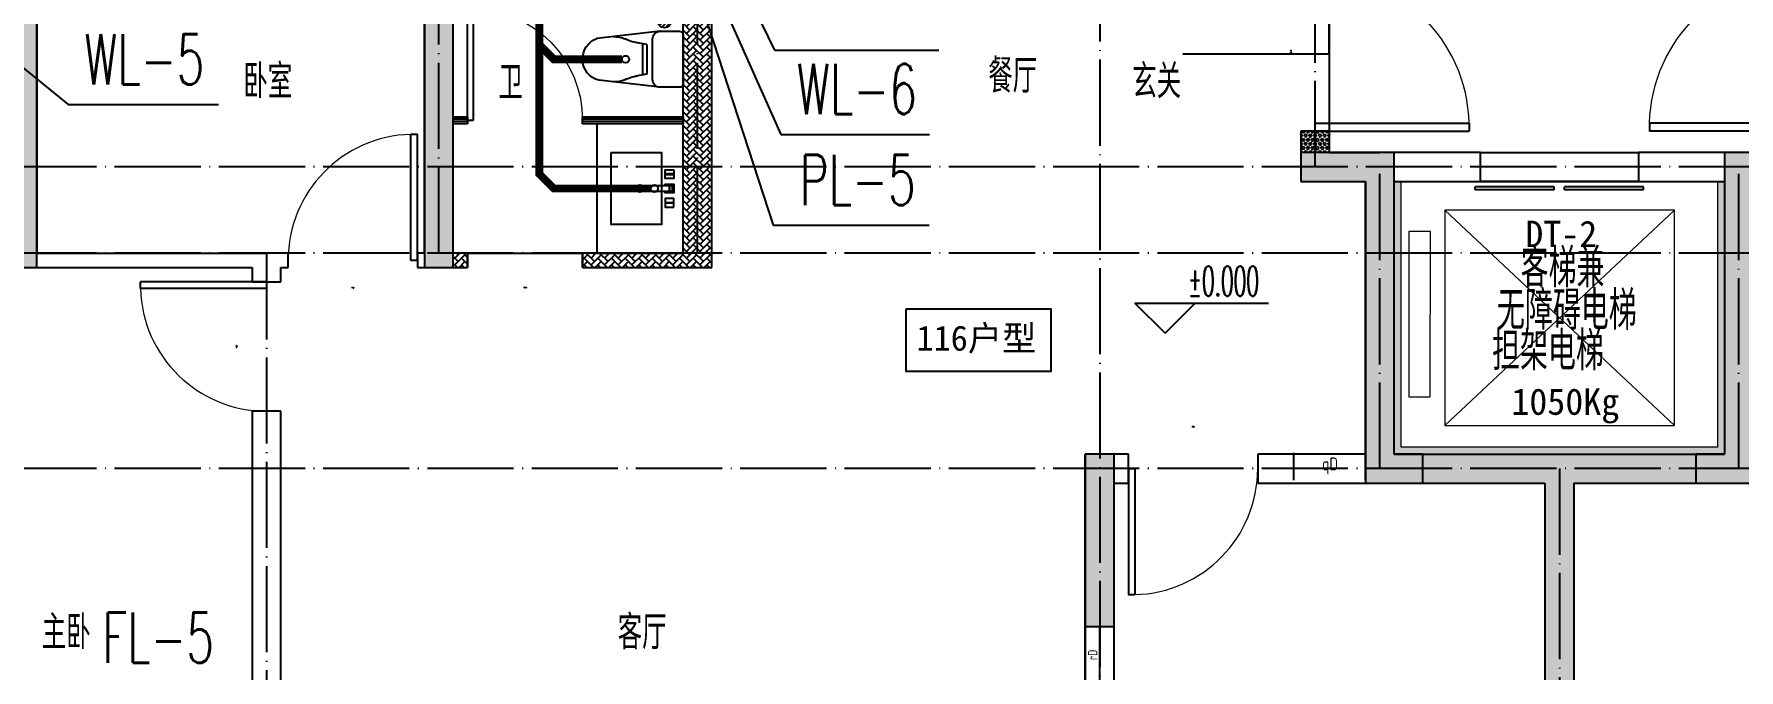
# Model space of a CAD drawing. Extents: x 27938 to 1507990, y 110129 to 923079.
# Drawn here: x 854799 to 866667, y 676056 to 680482 of the extents above; entities that cross this region are included whole.
import ezdxf

# ---------------------------------------------------------------- set-up
doc = ezdxf.new("R2010")
doc.units = 0
doc.header["$LTSCALE"] = 1000
doc.header["$MEASUREMENT"] = 0
doc.linetypes.add('DASH', pattern=[0.35, 0.25, -0.1])
doc.linetypes.add('DOTE', pattern=[2.4200000000000004, 2, -0.2, 0.02, -0.2])
for name, color, linetype, lineweight in [('3.5方案汇报，与郭总、侯月琴确定户型_t8$0$STAIR', 2, 'Continuous', 18), ('EQUIP-消防', 3, 'Continuous', 20), ('填充', 251, 'Continuous', 5)]:
    doc.layers.add(name, color=color, linetype=linetype, lineweight=lineweight)
for name, color, linetype in [('COLUMN', 9, 'Continuous'), ('CURTWALL', 4, 'Continuous'), ('DIM_ELEV', 3, 'Continuous'), ('DIM_废水', 31, 'Continuous'), ('DIM_污水', 2, 'Continuous'), ('DIM_餐饮排水', 31, 'Continuous'), ('DOTE', 1, 'Continuous'), ('EQUIP_污水', 7, 'Continuous'), ('IP-bath&kitchen-JOHNSON', 4, 'Continuous'), ('LVTRY', 6, 'Continuous'), ('P-bath&kitchen-JOHNSON', 4, 'Continuous'), ('PIPE-污水', 2, 'W'), ('PUB_HATCH', 8, 'Continuous'), ('PUB_TEXT', 4, 'Continuous'), ('WALL', 9, 'Continuous'), ('WINDOW', 4, 'Continuous'), ('WINDOW_TEXT', 7, 'Continuous'), ('保温', 6, 'Continuous')]:
    doc.layers.add(name, color=color, linetype=linetype)
doc.styles.add('_TCH_DIM', font='SIMPLEX.shx', dxfattribs={"width": 0.7, "bigfont": 'GBCBIG.shx'})
doc.styles.add('_TCH_WINDOW', font='SIMPLEX.shx', dxfattribs={"width": 0.7, "height": 3.5, "bigfont": 'GBCBIG.shx'})
doc.styles.add('_TWT_SERIAL', font='SIMPLEX', dxfattribs={"width": 0.8, "height": 3.5, "bigfont": 'HZTXT'})
doc.styles.get("Standard").update_dxf_attribs({"font": 'gbenor.shx', "bigfont": 'gbcbig.shx'})
doc.styles.add('房间名称', font='TSSDENG', dxfattribs={"width": 0.8, "bigfont": 'HZTXT'})
doc.styles.add('黑体', font='simhei.ttf')
doc.linetypes.add('W', pattern='A,3,-0.2,["W",Standard,S=0.25,R=0,X=-0.1,Y=-0.115],-0.2', length=3.4)
pattern_1 = [(45, (0, 0), (0, 47.41575231924514), [100.584, -33.528]), (135, (23.70786, 23.70786), (3.05311331771918e-15, 47.41575231924513), [100.584, -33.528])]

# ---------------------------------------------------------------- blocks, each defined once
blk = doc.blocks.new('GFDGFSDFGD')
at = {"layer": 'PUB_HATCH'}
for points in [[(447016.7212195953, 373023.7489890837), (447016.7212195953, 372823.7489891108), (447316.6349045481, 372823.7489891474), (447316.6348994372, 370023.7265896607), (447516.6349003609, 370023.7265896607), (447516.6349045481, 373023.7489891474)], [(450766.6347917099, 373023.7242148577), (450216.6347917099, 373023.7242148577), (450216.634792909, 370023.7242154307), (450416.634792909, 370023.7242154307), (450416.6347917099, 372823.7242148577), (450766.6347917099, 372823.7242148577)], [(456966.6242620276, 370823.7242364994), (456316.6235069988, 370823.7237810019), (456316.6235069988, 370623.723500697), (456766.6242620276, 370623.7242364994), (456766.6242608383, 368523.7281418327), (457166.6242608383, 368523.7281418327), (457166.6242608383, 368723.7281418327), (456966.6242609706, 368723.7281418327)], [(459266.6248586276, 370823.7242366532), (459266.6248596846, 368723.7281419866), (459066.6248598169, 368723.7281419866), (459066.6248598169, 368523.7281419866), (459466.6248598169, 368523.7281419866), (459466.6248586276, 370623.7242366532), (459916.6256136564, 370623.7235008508), (459916.6256136564, 370823.7237811558)], [(454816.6362339624, 368723.7167763724), (454816.6362308792, 367523.7257141294), (455016.6362343028, 367523.7239626549), (455016.6362342408, 368723.7167764931)]]:
    blk.add_hatch(color=256, dxfattribs=at).paths.add_polyline_path(points)
at = {"layer": 'COLUMN', "color": 6}
for p, q in [((447516.6349003609, 370023.7265896607), (447516.6349045481, 373023.7489891474)), ((450216.6347917099, 373023.7242148577), (450216.634792909, 370023.7242154307)), ((450416.634792909, 370023.7242154307), (450416.6347917099, 372823.7242148577)), ((456966.6242620276, 370823.7242364994), (456316.6235069988, 370823.7237810019)), ((456316.6235069988, 370823.7237810019), (456316.6235069988, 370623.723500697)), ((456966.6242609706, 368723.7281418327), (456966.6242620276, 370823.7242364994)), ((459266.6248586276, 370823.7242366532), (459266.6248596846, 368723.7281419866)), ((459916.6256136564, 370823.7237811558), (459266.6248586276, 370823.7242366532)), ((456316.6235069988, 370623.723500697), (456766.6242620276, 370623.7242364994)), ((456766.6242620276, 370623.7242364994), (456766.6242608383, 368523.7281418327)), ((447316.6348994372, 370023.7265896607), (447516.6349003609, 370023.7265896607)), ((450216.634792909, 370023.7242154307), (450416.634792909, 370023.7242154307)), ((454816.6362339624, 368723.7167763724), (454816.6362308792, 367523.7257141294)), ((455016.6362342408, 368723.7167764931), (454816.6362339624, 368723.7167763724)), ((455016.6362343028, 367523.7239626549), (455016.6362342408, 368723.7167764931)), ((457166.6242608383, 368723.7281418327), (456966.6242609706, 368723.7281418327)), ((457166.6242608383, 368523.7281418327), (457166.6242608383, 368723.7281418327)), ((459266.6248596846, 368723.7281419866), (459066.6248598169, 368723.7281419866)), ((459066.6248598169, 368723.7281419866), (459066.6248598169, 368523.7281419866)), ((456766.6242608383, 368523.7281418327), (457166.6242608383, 368523.7281418327)), ((459066.6248598169, 368523.7281419866), (459466.6248598169, 368523.7281419866)), ((454816.6362308792, 367523.7257141294), (455016.6362343028, 367523.7239626549))]:
    blk.add_line(p, q, dxfattribs=at)
blk = doc.blocks.new('GDFGDGRD')
at = {"layer": '保温', "linetype": 'ByBlock', "ltscale": 10}
h = blk.add_hatch(dxfattribs=at)
h.set_pattern_fill('AR-HBONE', color=251, scale=55)
h.set_pattern_definition(pattern_1)
h.paths.add_polyline_path([(439016.5790388767, 370023.7249376682), (439016.5712974954, 372023.7235304342), (439216.5712974836, 372023.7237229171), (439216.5790388649, 370023.7251301511)])
at = {"layer": '保温', "linetype": 'Continuous', "ltscale": 10}
h = blk.add_hatch(dxfattribs=at)
h.set_pattern_fill('HEX', color=251, scale=10, angle=90, style=0)
h.set_pattern_definition([(90, (0, 0), (-16.49778, 1.010197673501861e-15), [9.525, -19.05]), (210, (0, 0), (8.248889999999996, -14.28749658604684), [9.525, -19.05]), (150, (5.83238038093927e-16, 9.525), (-8.248890000000003, -14.28749658604684), [9.525, -19.05])])
h.paths.add_polyline_path([(434916.5794610044, 370823.724846115), (434716.5794773137, 370823.724846115), (434716.4805629865, 370973.7247405107), (434916.4805466773, 370973.7249371556)])
at = {"layer": '保温', "linetype": 'ByBlock', "ltscale": 10}
h = blk.add_hatch(dxfattribs=at)
h.set_pattern_fill('AR-HBONE', color=251, scale=55)
h.set_pattern_definition(pattern_1)
h.paths.add_polyline_path([(439216.5790388254, 370023.7249240499), (439216.5783954095, 370123.7247249204), (439916.5783955253, 370123.7247250654), (439916.5790389413, 370023.724924195)])
h = blk.add_hatch(dxfattribs=at)
h.set_pattern_fill('AR-HBONE', color=251, scale=55)
h.set_pattern_definition(pattern_1)
h.paths.add_polyline_path([(440716.5790389128, 370023.7249240321), (440716.5783954969, 370123.7247249025), (440816.5681615616, 370123.724930781), (440816.5688049775, 370023.7251299106)])
at = {"layer": '保温', "linetype": 'Continuous', "ltscale": 10}
h = blk.add_hatch(dxfattribs=at)
h.set_pattern_fill('HEX', color=251, scale=10, angle=90, style=0)
h.set_pattern_definition([(90, (-70765.89117912838, -151624.7360933621), (-16.49778, 1.010197673501861e-15), [9.525, -19.05]), (210, (-70765.89117912838, -151624.7360933621), (8.248889999999996, -14.28749658604684), [9.525, -19.05]), (150, (-70765.89117912838, -151615.2110933621), (-8.248890000000003, -14.28749658604684), [9.525, -19.05])])
h.paths.add_polyline_path([(434066.5790224251, 368523.7248330163), (434066.5789810187, 368723.7248300065), (432166.5783829462, 368723.7248300508), (432166.5784243525, 368523.7248330605)])
h = blk.add_hatch(dxfattribs=at)
h.set_pattern_fill('HEX', color=251, scale=10, angle=90, style=0)
h.set_pattern_definition([(90, (-70765.89117912838, -152124.7360933621), (-16.49778, 1.010197673501861e-15), [9.525, -19.05]), (210, (-70765.89117912838, -152124.7360933621), (8.248889999999996, -14.28749658604684), [9.525, -19.05]), (150, (-70765.89117912838, -152115.2110933621), (-8.248890000000003, -14.28749658604684), [9.525, -19.05])])
h.paths.add_polyline_path([(433016.677671614, 363923.7248245182), (433216.6776553047, 363923.7248245182), (433216.6776158109, 368523.7247332072), (433016.6776321201, 368523.7249298521)])
blk = doc.blocks.new('rrrrrrrrrrrra')
at = {"color": 0}
for p, q in [((252.6024353011744, 483.7312025176361), (-87.39756469882559, 483.7312025176361)), ((-112.3975646988256, 458.7312025176361), (-112.3975646988256, 324.3323662159964)), ((277.6024353011744, 324.3323662159964), (277.6024353011744, 458.7312025176361)), ((-112.3975646988256, 324.3323662159964), (-63.69972878636327, -103.3637925456278)), ((-59.12511469877791, 271.0599162159488), (224.3299853011267, 271.0599162159488)), ((277.6024353011744, 324.3323662159964), (227.5135563242948, -115.5808400628157)), ((-20.6103619200876, 232.4137265472673), (-34.18044077546801, 153.6153487120755)), ((191.3197469591396, 200.4502565474249), (-26.11487635679077, 200.4502565474249)), ((185.8152325224364, 232.4137265477329), (-20.6103619200876, 232.4137265472673)), ((185.8152325224364, 232.4137265477329), (199.3853113778168, 153.6153487125412))]:
    blk.add_line(p, q, dxfattribs=at)
for centre, radius, start, end in [((-87.39756469882559, 458.7312025176361), 25, 90, 180), ((252.6024353011744, 458.7312025176361), 25, 0, 90), ((-59.12511469877791, 324.3323662164621), 53.27245000000602, 180, 270), ((224.3299853008939, 324.3323662164621), 53.27245000000253, 270, 0), ((-322.583031725022, 209.8070477982983), 293.8257332377133, 333.5368539848596, 351.4828191908725), ((487.787902327138, 209.8070477982983), 293.8257332377133, 188.5171808091275, 206.4631460151405), ((148.969911527005, -3.179016253445297), 224.0767612256445, 158.5202191710939, 180), ((16.2349590753438, -3.179016253445297), 224.0767612256723, 0, 21.47978082890611), ((83.83053322241176, -63.61970424279571), 152.7899563564, 195.0773243454172, 340.1181212308546)]:
    blk.add_arc(centre, radius, start, end, dxfattribs=at)
blk = doc.blocks.new('A$C1E0F638F')
at = {"color": 0}
for points in [[(499.7003750004806, 435.1003879043274), (499.7003750004806, 85.1003879038617), (-4.325015470385551e-05, 85.10038790432736), (-4.325015470385551e-05, 435.1003879038617)], [(269.850552206859, 30.00024752598256), (229.850552206859, 30.00024752644822), (229.850552206859, 195.0002475259826), (269.850552206859, 195.0002475264482)], [(119.850552206859, 0.0002475259825587273), (179.850552206859, 0.0002475259825587273), (179.850552206859, 60.00024752598256), (119.850552206859, 60.00024752598256)], [(146.850552206859, 55.00024752598256), (152.850552206859, 55.00024752644822), (152.850552206859, 5.00024752644822), (146.850552206859, 5.00024752644822)], [(229.850552206859, 30.00024752644822), (269.850552206859, 30.00024752598256), (269.850552206859, 10.00024752598256), (229.850552206859, 10.00024752644822)], [(379.850552206859, 0.0002475259825587273), (319.850552206859, 0.0002475264482200146), (319.850552206859, 60.00024752644822), (379.850552206859, 60.00024752644822)], [(352.850552206859, 55.00024752598256), (346.850552206859, 55.00024752598256), (346.850552206859, 5.000247525982559), (352.850552206859, 5.000247525982559)]]:
    blk.add_lwpolyline(points, close=True, dxfattribs=at)
blk.add_lwpolyline([(269.850552206859, 60.00024752598256), (279.850552206859, 60.00024752598256), (279.850552206859, 0.0002475264482200146), (219.850552206859, 0.0002475259825587273), (219.850552206859, 60.00024752598256), (229.850552206859, 60.00024752644822)], dxfattribs=at)
blk.add_circle((249.850552206859, 236.2614032463171), 26, dxfattribs=at)
blk = doc.blocks.new('$lvtry$00000171')
at = {"color": 0}
for p, q in [((-74.24621202462731, 10.60660171788186), (-10.60660171788186, 74.24621202462731)), ((-69.81875867368217, -27.39235180270043), (27.39235180242758, 69.81875867368217)), ((-53.03300858900184, -53.03300858886359), (53.03300858900184, 53.03300858886359)), ((-27.39235180242758, -69.81875867368217), (69.81875867368217, 27.39235180270043)), ((10.60660171788186, -74.24621202462731), (74.24621202462731, -10.60660171788186))]:
    blk.add_line(p, q, dxfattribs=at)
blk.add_circle((0, 0), 75, dxfattribs=at)
blk.add_point((0, 0), dxfattribs=at)
blk = doc.blocks.new('135')
blk.add_hatch(color=0).paths.add_polyline_path([(4.76418280357393, 1.812162386259842), (3.614183923258678, -0.9586682789313272), (-4.698308072380313, 2.491328362025341), (-3.548309192054148, 5.262159027231063)])
at = {"color": 0}
for p, q in [((-6.34257382159194, 2.632406550414998), (5.421245566391007, -2.250020692198631)), ((-5.698204626369259, 2.906323017595241), (-5.160113183243083, 2.682994842084553)), ((-5.555794630552554, 18.93025617586591), (-3.355794630551827, 19.41189882087838)), ((-3.355794630551827, 19.41189882087838), (-5.502586708164016, 19.38346581543646)), ((5.249555696867901, 10.9245783101278), (-5.25044430312846, 10.93328680312606)), ((5.227938415449898, 9.660595023749009), (-5.205485498692723, 9.660595023727183)), ((-5.160113183243083, 2.682994842084553), (-3.818447822857706, 5.915630618167598)), ((-5.000000000007275, 10.93307908955376), (-5.000000000007275, 30.53458335841333)), ((-3.818447822857706, 5.915630618167598), (5.417654394495911, 2.08230101709978)), ((0, -9.095e-13), (-7.276000000000001e-12, 39.11915162772765)), ((5.617387633388716, 18.86060526279379), (3.417387633387988, 19.34224790780627)), ((3.417387633387988, 19.34224790780627), (5.564179711000178, 19.31381490236435)), ((4.075989034128724, -1.150334758983262), (5.417654394495911, 2.08230101709978)), ((4.999999999996362, 10.92478528669653), (4.999999999992723, 32.30060393840449)), ((4.075989034125087, -1.150334758983262), (5.7233188174323, -1.834038541420341))]:
    blk.add_line(p, q, dxfattribs=at)
for centre, radius, start, end in [((6.161034868437128, 15.83646535001662), 13.51105029248686, 151.0147378050733, 204.8403314206463), ((13.49583268638525, 4.204098348475781), 20.48112573357894, 163.092431708237, 182.0011966084188), ((-5.975522388205718, 3.562607190228845), 1, 184.2275252268287, 248.4661137629982), ((13.54264475737364, 4.193994001077044), 19.52885339284392, 163.7443120071847, 182.5268738689926), ((8.625610374787357, 15.4674340699994), 14.59806099666519, 166.2780045267358, 198.0953497200314), ((-5.467505949505721, 3.349919817060253), 0.5, 181.9385014602077, 247.2597126889964), ((-5.220308285297505, 22.14142036417525), 0.5, 335.7643365041333, 151.0147378054934), ((3.827398038803949, 18.06844884589281), 9.42220170707689, 155.7643365036202, 171.9772791662345), ((5.153695528464595, 22.26171150950449), 0.5, 29.84246110022977, 204.5740373216479), ((-5.946870150815811, 17.18555889137405), 11.70614123311011, 10.4750181798539, 24.57403732164799), ((29.07817214454553, 6.708467335577552), 24.03224306675829, 172.943947749341, 199.2318175570648), ((-6.288615623223449, 15.43590622998363), 12.3887641438454, 338.644919711974, 16.04760207510264), ((-6.035673477003001, 15.84248269684667), 13.39994098009156, 334.9111406033848, 29.84246110034611), ((26.37160870551816, 6.273545375245702), 20.6409126368038, 169.1453753653255, 199.9525787155704), ((5.869786496521555, -1.169297062749137), 1.170107913508445, 247.4597126892894, 19.95257871601565), ((5.914985297487874, -1.372233430550295), 0.5, 247.4597126892894, 19.23181755750988)]:
    blk.add_arc(centre, radius, start, end, dxfattribs=at)
blk.add_open_spline([(-5.000000000007275, 30.53458335841333), (-4.10443294849756, 31.33336597555081), (-2.288282033354334, 32.95324444101334), (0.90438098919185, 29.19536669430727), (3.450096077842316, 31.12548990286359), (4.999999999992723, 32.30060393840449)], degree=3, knots=[0, 0, 0, 0, 3.066329070407599, 6.218313121244897, 11.12413523619883, 11.12413523619883, 11.12413523619883, 11.12413523619883], dxfattribs=at)
blk = doc.blocks.new('SDFAWERAWER')
at = {"layer": 'LVTRY', "color": 0}
for p, q in [((593941.1893833182, -1242210.071718162), (593783.7054442759, -1242594.768872668)), ((593941.1893833182, -1242210.071718162), (593964.6458707345, -1242219.669193542)), ((593987.7654218215, -1242190.543110286), (593978.1679464299, -1242213.999597729)), ((594007.4885557, -1242225.996441955), (593978.1679464299, -1242213.999597729)), ((594017.0860310916, -1242202.539954511), (593987.7654218215, -1242190.543110286)), ((594015.8193360465, -1242220.432964417), (594027.1688849085, -1242192.714558183)), ((594025.7000045974, -1242203.902384486), (594018.4845674199, -1242221.524267195)), ((594025.3530065713, -1242210.830205286), (594021.4897947444, -1242220.265124338)), ((594022.6186791044, -1242211.427743668), (594029.8341162818, -1242193.80586096)), ((594025.3530065713, -1242210.830205286), (594031.0932591765, -1242196.811088268)), ((594027.1688849085, -1242192.714558183), (594033.0323939191, -1242195.115424288)), ((594029.8341162818, -1242193.80586096), (594031.0932591765, -1242196.811088268)), ((594032.1593517042, -1242197.24760937), (594033.0323939191, -1242195.115424288)), ((594033.0323939191, -1242195.115424288), (594033.976751101, -1242197.369344781)), ((594033.7584905497, -1242197.902391045), (594033.9763517794, -1242197.370320023)), ((594047.2517495372, -1242200.933083513), (594035.9092786319, -1242228.654386825)), ((594037.3439066054, -1242210.828683256), (594087.9885953569, -1242231.550505105)), ((594038.5747885434, -1242229.745009019), (594045.1743897707, -1242213.615406493)), ((594041.579694262, -1242228.485098852), (594051.1771696536, -1242205.028611409)), ((594049.9172594484, -1242202.023705706), (594043.3176582216, -1242218.153308231)), ((594047.2517495372, -1242200.933083513), (594049.9172594484, -1242202.023705706)), ((594049.9172594484, -1242202.023705706), (594051.1771696536, -1242205.028611409)), ((593964.6458707345, -1242219.669193542), (593807.1619316919, -1242604.366348048)), ((594015.8193360465, -1242220.432964417), (594021.6828450572, -1242222.833830523)), ((594018.4845674199, -1242221.524267195), (594021.4897947444, -1242220.265124338)), ((594022.5558872721, -1242220.70164544), (594021.6828450572, -1242222.833830523)), ((594021.6828450572, -1242222.833830523), (594023.9367655669, -1242221.889473379)), ((594024.1550261178, -1242221.356427115), (594023.937164888, -1242221.888498138)), ((594027.746431214, -1242234.285170699), (594078.3911199654, -1242255.006992549)), ((594035.9092786319, -1242228.654386825), (594038.5747885434, -1242229.745009019)), ((594038.5747885434, -1242229.745009019), (594041.579694262, -1242228.485098852)), ((594057.0670404839, -1242246.282014925), (594066.6645158757, -1242222.825527482)), ((593783.7054442759, -1242594.768872668), (593807.1619316919, -1242604.366348048)), ((593803.2340521519, -1242641.344911171), (593812.8315275433, -1242617.888423728)), ((593803.2340521519, -1242641.344911171), (593832.554661422, -1242653.341755396)), ((593812.8315275433, -1242617.888423728), (593842.1521368134, -1242629.885267953)), ((593842.1521368134, -1242629.885267953), (593832.554661422, -1242653.341755396)), ((593833.814571627, -1242656.346661099), (593832.554661422, -1242653.341755396)), ((593845.157042532, -1242628.625357786), (593833.814571627, -1242656.346661099)), ((593836.4800815652, -1242657.437283303), (593833.814571627, -1242656.346661099)), ((593847.8225524705, -1242629.715979991), (593836.4800815652, -1242657.437283303)), ((593845.157042532, -1242628.625357786), (593842.1521368134, -1242629.885267953)), ((593847.8225524705, -1242629.715979991), (593845.157042532, -1242628.625357786)), ((593847.1421213057, -1242661.799772115), (593858.4845922105, -1242634.078468803)), ((593847.1421213057, -1242661.799772115), (593849.807631217, -1242662.890394308)), ((593849.807631217, -1242662.890394308), (593861.150102122, -1242635.169090996)), ((593852.0613105225, -1242661.945461682), (593862.0950347865, -1242637.422770285)), ((593858.4845922105, -1242634.078468803), (593861.150102122, -1242635.169090996)), ((593861.150102122, -1242635.169090996), (593862.0950347865, -1242637.422770285))]:
    blk.add_line(p, q, dxfattribs=at)
blk.add_lwpolyline([(593823.4857289928, -1242716.975934958), (594045.7556563742, -1242173.940086161), (594036.5013807861, -1242170.150840413), (593814.2314534048, -1242713.186689209)], close=True, dxfattribs=at)
blk.add_arc((594075.2654484361, -1242240.036391133), 15.29342111015146, 281.7932153755734, 33.70187580186141, dxfattribs=at)
for centre, major_axis, start_param, end_param in [((593974.2417065077, -1242223.595433476), (3.926239933352681, 9.595835773426348), 0, 1.570796326794897), ((593816.7577674654, -1242608.292587982), (13.52371531371392, 33.05232318957029), 1.570796326794897, 3.141592653589793), ((593816.7577674654, -1242608.292587982), (3.926239933352681, 9.595835773426348), 1.570796326794897, 3.141592653589793)]:
    blk.add_ellipse(centre, major_axis=major_axis, ratio=1, start_param=start_param, end_param=end_param, dxfattribs=at)
at = {"layer": 'P-bath&kitchen-JOHNSON', "color": 0, "linetype": 'DASH'}
blk.add_arc((593809.7670385346, -1242714.004828131), 586.199339652145, 67.53694625199444, 157.1324720308851, dxfattribs=at)
at = {"layer": 'LVTRY', "color": 8, "xscale": -1, "rotation": 157.7329157530927}
blk.add_blockref('135', (594045.2713309255, -1242161.927690595), dxfattribs=at)
blk = doc.blocks.new('A$C5DCB2F21')
at = {"layer": 'IP-bath&kitchen-JOHNSON', "color": 0}
for p, q in [((-68.28558143033297, -213.1606503543517), (-157.7014214626688, -274.9614281078248)), ((68.16970908802614, -213.1606503543517), (157.5855491203619, -274.9614281078248)), ((-0.0579361711279489, -261.3536447175793), (-0.0579361711570528, -424.6555120690827))]:
    blk.add_line(p, q, dxfattribs=at)
for centre, major_axis, ratio, start_param, end_param in [((0.0421103943663184, -178.7724866370772), (-50.96224410476142, 6.55561e-11), 0.9900522014073144, -1.362970376127611, 4.504563029716158), ((0.0421103943663184, -177.7692267618913), (-26.80467913510691, 8.690706e-10), 0.9948122416210567, -1.167676844559286, 4.309269498205915)]:
    blk.add_ellipse(centre, major_axis=major_axis, ratio=ratio, start_param=start_param, end_param=end_param, dxfattribs=at)
at = {"layer": 'LVTRY', "color": 0}
for p, q in [((73.60639230580999, 0), (-73.60639230580999, 0)), ((-10.47308850636909, -173.5162652194049), (-10.47308850636909, -49.2578386965979)), ((10.5573092952909, -173.5162652194049), (10.5573092952909, -49.2578386965979))]:
    blk.add_line(p, q, dxfattribs=at)
blk.add_lwpolyline([(73.60639230580999, 0), (73.60639230580999, -15.772798351245), (-73.60639230580999, -15.772798351245), (-73.60639230580999, 0)], dxfattribs=at)
for points in [[(-26.29978149385716, -30.6730770759059, -0.3641418619200349), (-37.77772499481944, -15.772798351245, -0.0204951839784475)], [(-10.47308850636909, -49.43990604687496, 0.214893116671168), (-26.29978149385716, -30.6730770759059, 7.649644273232357)], [(10.5573092952909, -49.2578386965979, -0.2143900455666535), (26.29978149385716, -30.6730770759059, -7.649644273232357)], [(26.29978149385716, -30.6730770759059, 0.3641418619200187), (37.77772499482671, -15.772798351245, 0.0204951839784475)]]:
    blk.add_lwpolyline(points, format="xyb", dxfattribs=at)
blk.add_arc((0.0421103944609058, -173.5162652194049), 10.51519890083, 180, 0, dxfattribs=at)
for centre, major_axis, ratio, start_param, end_param in [((0.0421103943663184, -181.2952494334531), (53.64446843239703, 4.6092399e-09), 0.9875770290783108, 1.768090240399728, 7.656687720196345), ((-12.41473554639378, -164.737432311369), (1.3012e-12, 1.432845619463478), 0.8500000000096485, -1.570796326743344, 4.712388980436241), ((-12.41473554639378, -189.1718906858077), (-2.801241e-10, 1.432845619478029), 0.8500000000010158, 4.712388980259137, 10.99557428743872), ((12.49895633515552, -164.737432311369), (-1.089747e-10, 1.432845619463478), 0.8500000000096485, 4.712388980370823, 10.99557428755041), ((12.49895633515552, -189.1718906858077), (-3.904000999999999e-10, 1.43284561947803), 0.8500000000010156, 4.712388980193717, 10.9955742873733)]:
    blk.add_ellipse(centre, major_axis=major_axis, ratio=ratio, start_param=start_param, end_param=end_param, dxfattribs=at)
blk = doc.blocks.new('$TCHSYS$DOOR2D')
for p, q in [((0.45, 0.9750000000000001), (0.5000000000000002, 0.9750000000000001)), ((0.45, 0), (0.45, 0.9750000000000001)), ((0.5, 0), (0.5, 0.9750000000000001)), ((0.5, 0), (0.45, 0))]:
    blk.add_line(p, q)
at = {"lineweight": 13}
blk.add_arc((0.475, 0), 0.975, 91.4692835813538, 180, dxfattribs=at)
blk = doc.blocks.new('DSGDFGF')
at = {"layer": 'CURTWALL', "color": 0}
for p, q in [((676992.3193099007, 342105.3318189482), (676292.3193125755, 342105.3318188789)), ((676292.3193125755, 342105.3318188789), (676292.3193125804, 342055.3318188789)), ((676292.3193125771, 342088.6651522122), (676992.3193101969, 342088.6651522689)), ((676292.3193125788, 342071.9984855456), (676992.3193101985, 342071.9984856088)), ((676292.3193125804, 342055.3318188789), (676992.3193099055, 342055.3318189486)), ((676992.3193099055, 342055.3318189486), (676992.3193099007, 342105.3318189482)), ((677892.3193125913, 342105.3318190337), (677792.3193100533, 342105.3318190256)), ((677792.3193100533, 342105.3318190256), (677792.3193100581, 342055.3318190261)), ((677792.3193101969, 342088.6651523464), (677892.319312593, 342088.665152367)), ((677792.3193101985, 342071.9984856863), (677892.3193125946, 342071.9984857004)), ((677792.3193100581, 342055.3318190261), (677892.3193125962, 342055.3318190337)), ((677892.3193125962, 342055.3318190337), (677892.3193125913, 342105.3318190337))]:
    blk.add_line(p, q, dxfattribs=at)
at = {"layer": 'IP-bath&kitchen-JOHNSON', "color": 0}
for p, q in [((676542.331932724, 342985.0196551088), (677892.3295454062, 342985.0196507949)), ((676542.331932724, 342950.0196551071), (677192.3295454478, 342950.0196505642)), ((676542.331932724, 342940.0196551071), (677192.3413922582, 342940.0196503444)), ((676542.331932724, 342905.019720073), (677892.3295454059, 342905.0196507949)), ((677192.3413922582, 342940.0196503444), (677192.3413922533, 342950.0196505642)), ((677892.3295454031, 342940.0196503291), (677792.3295457542, 342940.0196503627)), ((677792.3295457542, 342930.0196503627), (677792.329545758, 342940.0196503627)), ((677892.3295454031, 342930.0196503291), (677792.3295457542, 342930.0196503627))]:
    blk.add_line(p, q, dxfattribs=at)
for points in [[(676542.3319719185, 343855.3312094221), (676542.3319289016, 342905.0196913155), (676292.3295242395, 342905.0197074407)], [(676492.3319719185, 343855.3312094221), (676492.331953106, 343005.0197000016), (676292.3295265906, 343005.0197000032)]]:
    blk.add_lwpolyline(points, dxfattribs=at)
at = {"layer": 'LVTRY', "color": 0}
blk.add_lwpolyline([(676892.3193115182, 341155.3318184384), (676292.319311518, 341155.3318184384), (676292.3193115267, 342055.3308562199), (676892.3193115271, 342055.3308562199)], close=True, dxfattribs=at)
at = {"layer": 'CURTWALL', "color": 0, "xscale": 800, "yscale": 800, "zscale": 50, "rotation": 5.54452612062199e-09}
blk.add_blockref('$TCHSYS$DOOR2D', (677392.3193099796, 342080.3318189853), dxfattribs=at)
at = {"layer": 'IP-bath&kitchen-JOHNSON', "color": 8}
for name, p, rotation in [('A$C5DCB2F21', (676542.3428769042, 343480.3272782623), 90.00848852444699), ('SDFAWERAWER', (-342526.1847909405, 1268090.515878983), 22.25976934310714)]:
    blk.add_blockref(name, p, dxfattribs=dict(at, rotation=rotation))
at = {"layer": 'LVTRY', "color": 8, "xscale": -0.6666666667107826, "yscale": 0.6666666667107826}
for p in [(676672.3319719185, 343725.3312094244), (676422.3295454204, 342775.3312094267)]:
    blk.add_blockref('$lvtry$00000171', p, dxfattribs=at)
at = {"layer": 'LVTRY', "color": 8, "extrusion": (0, 0, -1), "xscale": -1, "zscale": -1, "rotation": 270}
blk.add_blockref('rrrrrrrrrrrra', (-676776.0631769253, 342422.5730388308), dxfattribs=at)
at = {"layer": 'LVTRY', "color": 8, "xscale": -1, "rotation": 270}
blk.add_blockref('A$C1E0F638F', (676357.2294132968, 341355.6371924866), dxfattribs=at)
blk = doc.blocks.new('GDGRDGDRGDFD')
at = {"layer": 'EQUIP-消防', "const_width": 12.82051282052028}
blk.add_lwpolyline([(136866.5605577994, 335507.811971089), (136366.5605577994, 335507.8119710906), (136366.5605577991, 335347.8119710904), (136866.5605577991, 335347.8119710888)], close=True, dxfattribs=at)
at = {"layer": 'PUB_TEXT', "color": 7, "true_color": 0xffffff, "style": '房间名称', "width": 0.8}
blk.add_text('qD', height=90, dxfattribs=at).set_placement((136565.0499633249, 335395.5346836653))
blk = doc.blocks.new('FSFSFSFSEG')
at = {"layer": 'EQUIP-消防', "const_width": 12.82051282052028}
blk.add_lwpolyline([(136866.5605577994, 335152.5449090759), (136466.5605577994, 335152.5449090774), (136466.5605577991, 335052.5449090772), (136866.5605577991, 335052.5449090757)], close=True, dxfattribs=at)
at = {"layer": 'PUB_TEXT', "color": 7, "true_color": 0xffffff, "style": '房间名称', "width": 0.8}
blk.add_text('rD', height=64.8, dxfattribs=at).set_placement((136633.7425204425, 335069.0046025831))
blk = doc.blocks.new('GHFHFHTFHCSDCS')
blk.add_blockref('GDGRDGDRGDFD', (319900.0178446308, 33215.91286097257))
at = {"rotation": 89.99999999297357}
blk.add_blockref('FSFSFSFSEG', (789969.1235921647, 230657.1642343822), dxfattribs=at)
blk = doc.blocks.new('$DorLib2D$00000001')
for p, q in [((0.45, 0.9750000000000001), (0.5000000000000002, 0.9750000000000001)), ((0.45, 0), (0.45, 0.9750000000000001)), ((0.5, 0), (0.5, 0.9750000000000001)), ((0.5, 0), (0.45, 0))]:
    blk.add_line(p, q)
at = {"lineweight": 13}
blk.add_arc((0.475, 0), 0.975, 91.4692835813538, 180, dxfattribs=at)
blk = doc.blocks.new('$DORLIB2D$00000127')
at = {"color": 0}
for points in [[(-0.5333333333328483, 0.7948983154366971), (-0.5333333333328483, 0.690405644187237)], [(-0.03333333333284827, 0.7948983154366971), (-0.5333333333328483, 0.7948983154366971)], [(-0.03333333333284827, 0.7948983154366971), (-0.03333333333284827, 0.690405644187237)], [(0.5333333333328483, 0.7948983154366971), (0.03333333333284827, 0.7948983154366971)], [(0.03333333333284827, 0.7948983154366971), (0.03333333333284827, 0.690405644187237)], [(0.5333333333328483, 0.7948983154366971), (0.5333333333328483, 0.690405644187237)], [(-0.03333333333284827, 0.690405644187237), (-0.5333333333328483, 0.690405644187237)], [(0.5333333333328483, 0.690405644187237), (0.03333333333284827, 0.690405644187237)], [(0.5, 0.4999999999999858), (-0.5, 0.4999999999999858)]]:
    blk.add_lwpolyline(points, dxfattribs=at)
blk = doc.blocks.new('$TwtSys$00000147')
blk.add_circle((0, 0, 1e-08), 25)

msp = doc.modelspace()

# ---------------------------------------------------------------- hatches: boundary and pattern name
at = {"layer": 'PIPE-污水'}
for points in [[(858416.5660437577, 680307.0154328127), (858397.1206073804, 680287.56999625), (858405.1751709515, 680279.515432817)], [(858416.5660437577, 680307.0154328127), (858416.5660438617, 680279.5154327318), (858405.1751709515, 680279.515432817)], [(858316.5660439273, 679507.1712958309), (858297.120607514, 679487.7258594023), (858289.0660439478, 679495.7804217866)], [(858316.5660439273, 679507.1712958309), (858289.0660439264, 679507.171295885), (858289.0660439478, 679495.7804217866)], [(858416.5660438731, 679407.171295886), (858397.120607514, 679387.7258594031), (858405.1751699055, 679379.6712958299)], [(858416.5660438731, 679407.171295886), (858416.5660439968, 679379.6712958858), (858405.1751699055, 679379.6712958299)]]:
    msp.add_hatch(color=256, dxfattribs=at).paths.add_polyline_path(points)
at = {"layer": '填充'}
h = msp.add_hatch(dxfattribs=at)
h.set_pattern_fill('隔热材料02', color=8, scale=100, style=0)
h.set_pattern_definition([(0, (-333791.8186238902, 68818.54098091682), (0, 50), []), (0, (-333791.8186238902, 68835.20748091687), (0, 50), []), (270, (-333748.0771238902, 68843.83873091685), (50, -9.184850993605149e-15), [5.01775, -44.98225]), (270, (-333785.5358738902, 68843.83873091685), (50, -9.184850993605149e-15), [5.01775, -44.98225]), (90, (-333760.0241238901, 68809.90973091684), (-50, 3.061616997868383e-15), [5.01775, -44.98225]), (90, (-333773.5891238903, 68809.90973091684), (-50, 3.061616997868383e-15), [5.01775, -44.98225]), (180, (-333741.7943738902, 68801.87423091684), (-6.123233995736766e-15, -50), [50.02425, 0.02425]), (135, (-333755.7516238901, 68804.38298091688), (2.775557561562891e-15, 49.99987405109137), [4.268000000000001, -66.44274999999999]), (116.56505, (-333708.7696238901, 68807.4009809168), (0.0001128305918363104, 49.99993342107836), [2.804999999999996, -108.9984999999999]), (116.56505, (-333758.7696238901, 68807.4009809168), (0.0001128305918363104, 49.99993342107836), [2.804999999999996, -108.9984999999999]), (153.43495, (-333700.7341238901, 68801.87423091684), (-0.0001128305918057793, 49.99993342107837), [5.609999999999999, -106.1935]), (153.43495, (-333750.7341238901, 68801.87423091684), (-0.0001128305918057793, 49.99993342107837), [5.609999999999999, -106.1935]), (63.43495000000001, (-333710.0241238901, 68814.92748091684), (-0.0001128305918307593, 49.99993342107837), [26.714, -85.0895]), (63.43495000000001, (-333760.0241238901, 68814.92748091684), (-0.0001128305918307593, 49.99993342107837), [26.714, -85.0895]), (116.56505, (-333698.0771238902, 68843.83873091685), (0.0001128305918363104, 49.99993342107836), [2.804999999999996, -108.9984999999999]), (116.56505, (-333748.0771238902, 68843.83873091685), (0.0001128305918363104, 49.99993342107836), [2.804999999999996, -108.9984999999999]), (135, (-333749.3316238902, 68846.34748091688), (2.775557561562891e-15, 49.99987405109137), [4.268000000000001, -66.44274999999999]), (153.43495, (-333702.3496238901, 68849.36548091681), (-0.0001128305918057793, 49.99993342107837), [5.609999999999999, -106.1935]), (153.43495, (-333752.3496238901, 68849.36548091681), (-0.0001128305918057793, 49.99993342107837), [5.609999999999999, -106.1935]), (45, (-333784.2813738901, 68846.34748091688), (0, 49.99987405109137), [4.268000000000001, -66.44274999999999]), (63.43495000000001, (-333735.5358738902, 68843.83873091685), (-0.0001128305918307593, 49.99993342107837), [2.805, -108.9985]), (63.43495000000001, (-333785.5358738902, 68843.83873091685), (-0.0001128305918307593, 49.99993342107837), [2.805, -108.9985]), (26.56505, (-333731.2636238902, 68849.36548091681), (0.0001128305918307593, 49.99993342107837), [5.609999999999999, -106.1935]), (26.56505, (-333781.2636238902, 68849.36548091681), (0.0001128305918307593, 49.99993342107837), [5.609999999999999, -106.1935]), (116.56505, (-333723.5891238903, 68814.92748091684), (0.0001128305918363104, 49.99993342107836), [26.71399999999997, -85.08949999999987]), (116.56505, (-333773.5891238903, 68814.92748091684), (0.0001128305918363104, 49.99993342107836), [26.71399999999997, -85.08949999999987]), (45, (-333777.8613738902, 68804.38298091688), (0, 49.99987405109137), [4.268000000000001, -66.44274999999999]), (63.43495000000001, (-333724.8433738903, 68807.4009809168), (-0.0001128305918307593, 49.99993342107837), [2.805, -108.9985]), (63.43495000000001, (-333774.8433738903, 68807.4009809168), (-0.0001128305918307593, 49.99993342107837), [2.805, -108.9985]), (26.56505, (-333732.8791238901, 68801.87423091684), (0.0001128305918307593, 49.99993342107837), [5.609999999999999, -106.1935]), (26.56505, (-333782.8791238901, 68801.87423091684), (0.0001128305918307593, 49.99993342107837), [5.609999999999999, -106.1935])])
h.paths.add_polyline_path([(864316.5786998469, 679457.1717846309), (864266.5786998469, 679457.1717846292), (864266.5786999146, 677557.1717846091), (866566.5786999244, 677557.171784627), (866566.578699951, 679457.1717846304), (866516.578699951, 679457.1717846296), (866516.5786999253, 677607.1717846241), (864316.5786999132, 677607.1717846096)])

# ---------------------------------------------------------------- linework, layer by layer
at = {"color": 8}
msp.add_lwpolyline([(860869.5144876492, 678570.2809584762), (861875.5144876492, 678570.2809584762), (861875.5144876492, 678134.2809584762), (860869.5144876492, 678134.2809584762)], close=True, dxfattribs=at)
at = {"layer": '3.5方案汇报，与郭总、侯月琴确定户型_t8$0$STAIR', "color": 8}
for p, q in [((866218.48513254, 679257.167823223), (864618.4777137808, 677757.1757366065)), ((864618.4851325591, 679257.1757365867), (866218.4777137617, 677757.1678232428))]:
    msp.add_line(p, q, dxfattribs=at)
for points in [[(866218.4777137617, 677757.1678232428), (866218.48513254, 679257.167823223), (864618.4851325591, 679257.1757365867), (864618.4777137808, 677757.1757366065)], [(864518.4787029618, 677957.1762313048), (864518.4843906922, 679107.1762312911), (864368.4843906913, 679107.176973169), (864368.4787029609, 677957.1769731826)]]:
    msp.add_lwpolyline(points, close=True, dxfattribs=at)
at = {"layer": 'DIM_ELEV', "color": 8}
for p, q in [((862671.4964072037, 678399.9619961986), (862461.4964072037, 678609.9619961986)), ((862461.4964072037, 678609.9619961986), (863392.3850687199, 678609.9619961986)), ((862671.4964072037, 678399.9619961986), (862881.4964072037, 678609.9619961986))]:
    msp.add_line(p, q, dxfattribs=at)
at = {"layer": 'DIM_废水'}
for p, q in [((859151.5815677629, 682022.1713734369), (859952.601, 680370.784)), ((859952.601, 680370.784), (861096.664433556, 680370.784))]:
    msp.add_line(p, q, dxfattribs=at)
at = {"layer": 'DIM_污水'}
for p, q in [((853121.6753556365, 681552.1711703015), (855036.432, 679991.916)), ((859211.3932643179, 681552.1717862112), (859996.28, 679784.547)), ((855036.432, 679991.916), (856081.9578676857, 679991.916)), ((859996.28, 679784.547), (861032.10261995, 679784.547))]:
    msp.add_line(p, q, dxfattribs=at)
at = {"layer": 'DIM_餐饮排水'}
for p, q in [((863811.3850890908, 683352.1723814087), (863811.3850890908, 680342.9412148208)), ((859211.3932643178, 681402.1717862112), (859943.634, 679152.186)), ((863811.3850890908, 680342.9412148208), (862794.8766238039, 680342.9412148208)), ((859943.634, 679152.186), (861030.424, 679152.186))]:
    msp.add_line(p, q, dxfattribs=at)
at = {"layer": 'DOTE', "color": 169, "linetype": 'DOTE', "ltscale": 0.3}
for p, q in [((857616.5787017194, 678957.1717855958), (857616.5787017194, 690157.171784628)), ((859416.57870181, 678957.1717855958), (859416.5787023955, 690157.171784628)), ((862216.795612233, 681757.1717853851), (862216.5572260765, 666975.1987858047)), ((863716.5779403779, 679557.1717846461), (863716.5779401134, 681157.171784647)), ((879916.5787021175, 679557.1717846459), (825916.5787028719, 679557.1717846461)), ((864166.5787071337, 677457.171784604), (864166.5787072184, 679557.171784628)), ((866666.5786974786, 677457.1717846519), (866666.5786973939, 679557.171784628)), ((879916.5787021175, 678957.1717855956), (825916.5787028719, 678957.1717855958)), ((856416.5786929438, 678957.1717774915), (856416.5786929438, 666975.1987858047)), ((879916.5787021175, 677457.1717838696), (825916.5787028719, 677457.1717849062)), ((865416.5786953401, 677457.171784628), (865416.5786953401, 666975.1987858047))]:
    msp.add_line(p, q, dxfattribs=at)
at = {"layer": 'PIPE-污水', "ltscale": 0.5, "const_width": 55.00000000000001}
for points in [[(858316.5660439264, 680407.0154327393), (858316.5660439264, 680677.1711679993)], [(858416.5660438638, 680307.0154327318), (858316.5660438638, 680407.0154327393)], [(858316.5660439264, 679507.171295885), (858316.5660439264, 680407.0154327393)], [(858416.5660438638, 680307.0154327318), (858891.5660439264, 680307.0154326964)], [(858416.5660439966, 679407.1712958858), (858316.5660439966, 679507.171295885)], [(858416.5660439967, 679407.1712958858), (859091.5787068116, 679407.1712958916)]]:
    msp.add_lwpolyline(points, dxfattribs=at)
at = {"layer": 'WALL', "color": 8}
for p, q in [((854816.5787039351, 681657.1717771053), (854816.5787022819, 678957.171777361)), ((857516.578701705, 678957.1717776052), (857516.5787016382, 681657.1717769626)), ((857716.578701705, 678957.1717774136), (857716.578701638, 681657.1717769671)), ((859316.5787017395, 678957.1717777675), (859316.5787016816, 681657.1717770182)), ((859516.5787017515, 678857.1717778125), (859516.5787016916, 681657.1717770161)), ((863816.5779497311, 679807.1717919672), (863616.57794966, 679807.1717919342)), ((863616.57794966, 679807.1717919342), (863616.5779497712, 679457.1717846262)), ((863816.5779497349, 679657.1717844732), (863816.5779497311, 679807.1717919672)), ((863816.5779497349, 679657.1717844732), (864166.578704697, 679657.1717846277)), ((864866.5790013123, 679657.1717846337), (864166.578704697, 679657.1717846277)), ((864866.5790013123, 679457.1717846519), (864866.5790013123, 679657.1717846337)), ((866666.5787046967, 679657.1717846277), (865966.5790013123, 679657.1717846337)), ((865966.5790013123, 679657.1717846337), (865966.5790013123, 679457.1717846519)), ((863616.5779497712, 679457.1717846262), (864066.578704836, 679457.1717846262)), ((864066.5787070201, 677557.1717846293), (864066.578704836, 679457.1717846262)), ((864266.5787070222, 677557.1717845737), (864266.5787048382, 679457.1717846335)), ((864266.5787048382, 679457.1717846335), (864866.5790013123, 679457.1717846519)), ((865966.5790013123, 679457.1717846519), (866566.5787046535, 679457.1717846335)), ((866566.5787046535, 679457.1717846335), (866566.5787046535, 677557.1717845877)), ((854716.5787022675, 678857.1717773781), (856316.578702307, 678857.171777463)), ((854816.5787022819, 678957.171777361), (856416.5787023004, 678957.1717774912)), ((856316.578702307, 678857.171777463), (856316.5787023013, 678757.171777557)), ((856566.578687251, 678957.171777534), (856416.5787023004, 678957.1717774912)), ((856516.5787023063, 678857.1717774987), (856566.5786872567, 678857.1717775173)), ((856516.5787023286, 678757.1717775614), (856516.5787023063, 678857.1717774987)), ((856566.5786872567, 678857.1717775173), (856566.578687251, 678957.171777534)), ((857516.578701705, 678957.1717776052), (857466.5786875562, 678957.1717776272)), ((857466.5786875562, 678957.1717776272), (857466.5786875619, 678857.1717775665)), ((857466.5786875619, 678857.1717775665), (857616.5787017021, 678857.1717775587)), ((857616.5787017191, 678857.1717773846), (857816.5787054349, 678857.1717774483)), ((857816.5787054128, 678957.1717774695), (857716.578701705, 678957.1717774136)), ((857816.5787054349, 678857.1717774483), (857816.5787054128, 678957.1717774695)), ((859316.5787017395, 678957.1717777675), (858616.5787051077, 678957.1717776464)), ((858616.5787051077, 678957.1717776464), (858616.5787051299, 678857.1717776284)), ((858616.5787051299, 678857.1717776284), (859516.5787017515, 678857.1717778125)), ((856316.5787023013, 678757.171777557), (856516.5787023286, 678757.1717775614)), ((856516.578702349, 677857.1717774089), (856316.5787023216, 677857.1717774044)), ((856316.5787023216, 677857.1717774044), (856316.5787024044, 674557.1717847078)), ((856516.5787024035, 674557.1717847766), (856516.578702349, 677857.1717774089)), ((862116.5787017617, 674557.1717846736), (862116.5787021299, 677557.1717846668)), ((862416.5787022848, 677557.1717847025), (862116.5787021299, 677557.1717846668)), ((862416.578702281, 677357.1717846753), (862416.5787022848, 677557.1717847025)), ((864066.5787070201, 677557.1717846293), (863316.5787022848, 677557.1717846851)), ((863316.5787022848, 677557.1717846851), (863316.5787022811, 677357.1717846635)), ((864266.5787070222, 677557.1717845737), (865416.57870925, 677557.171784631)), ((865416.57870925, 677557.171784631), (866566.5787046535, 677557.1717845877)), ((862316.5787017319, 674457.171784677), (862316.5787020646, 677357.1717846761)), ((862316.5787020646, 677357.1717846761), (862416.578702281, 677357.1717846753)), ((863316.5787022811, 677357.1717846635), (864166.5787071092, 677357.1717846517)), ((864166.5787046949, 677357.1717846341), (865316.5787092602, 677357.1717847139)), ((865316.5787092602, 677357.1717847139), (865316.5787092603, 672757.1717776018)), ((865516.5787092474, 677357.171784643), (865516.5787092475, 672757.1717776334)), ((865516.5787092474, 677357.171784643), (866666.5787046965, 677357.171784628)), ((866666.5787022843, 677357.1717846517), (867516.5787072342, 677357.1717846357))]:
    msp.add_line(p, q, dxfattribs=at)
at = {"layer": 'WINDOW', "color": 8}
for p, q in [((863816.5779496932, 679807.1717919599), (863816.5779495114, 680907.1717919599)), ((864866.5790013367, 679657.1717846277), (865966.5790013367, 679657.1717846277)), ((864866.5790013367, 679457.1717846277), (865966.5790013367, 679457.1717846277)), ((857816.5787052125, 678957.1717774288, 800), (858616.5787052125, 678957.1717776058, 800))]:
    msp.add_line(p, q, dxfattribs=at)
at = {"layer": 'WINDOW', "color": 8, "linetype": 'DASH'}
for p, q in [((857816.5787052125, 678957.1717774288), (857816.5787052346, 678857.1717774288)), ((858616.5787052346, 678857.1717776058), (858616.5787052125, 678957.1717776058))]:
    msp.add_line(p, q, dxfattribs=at)
at = {"layer": '填充', "color": 8}
msp.add_lwpolyline([(864316.5786998469, 679457.1717846309), (864266.5786998469, 679457.1717846292), (864266.5786999146, 677557.1717846091), (866566.5786999244, 677557.171784627), (866566.578699951, 679457.1717846304), (866516.578699951, 679457.1717846296), (866516.5786999253, 677607.1717846241), (864316.5786999132, 677607.1717846096)], close=True, dxfattribs=at)

# ---------------------------------------------------------------- block references
at = {"color": 8}
for name, p in [('GFDGFSDFGD', (407300.0000036058, 308833.4469531167)), ('GHFHFHTFHCSDCS', (407300.0000000225, 308833.4469530944))]:
    msp.add_blockref(name, p, dxfattribs=at)
at = {"color": 8, "xscale": -1}
for name, p in [('GDFGDGRD', (1298533.157405039, 308833.4469532099)), ('DSGDFGF', (1535608.898016719, 337801.8399478565))]:
    msp.add_blockref(name, p, dxfattribs=at)
at = {"layer": 'EQUIP_污水'}
for p in [(858916.5660422598, 680307.0154326947), (858916.5660423047, 680307.0154326947), (858916.5660439264, 680307.0154326947), (859116.578705145, 679407.1712958917), (859116.57870519, 679407.1712958917), (859116.5787068116, 679407.1712958917)]:
    msp.add_blockref('$TwtSys$00000147', p, dxfattribs=at)
at = {"layer": 'WINDOW', "color": 8}
ref = msp.add_blockref('$DorLib2D$00000001', (863716.5779496023, 680357.1717919434), dxfattribs=dict(at, xscale=-1100, yscale=-1100, zscale=-1100, rotation=90.00000000947153))
ref.add_attrib('A', 'YFDM1122', (863551.734390176, 680346.7417918955), dxfattribs={"layer": 'WINDOW_TEXT', "color": 8, "ltscale": 0.5, "height": 5.95, "rotation": 90.00000000947153, "style": '_TCH_WINDOW', "width": 0.4941176470588236})
ref = msp.add_blockref('$DorLib2D$00000001', (867116.5794643442, 680357.1717919434), dxfattribs=dict(at, xscale=-1100, yscale=1100, zscale=-1100, rotation=89.99999999052845))
ref.add_attrib('A', 'YFDM1122', (867287.3730283234, 680346.7417918944), dxfattribs={"layer": 'WINDOW_TEXT', "color": 8, "ltscale": 0.5, "height": 5.95, "rotation": 89.99999999052845, "style": '_TCH_WINDOW', "width": 0.4941176470588236})
ref = msp.add_blockref('$DorLib2D$00000001', (857016.5786875015, 678907.171777525), dxfattribs=dict(at, xscale=900, yscale=900, zscale=900, rotation=3.223884863770534e-09))
ref.add_attrib('A', 'M0922', (857009.7186875152, 678714.4719530939), dxfattribs={"layer": 'WINDOW_TEXT', "color": 8, "ltscale": 0.5, "height": 5.95, "rotation": 3.223884863770534e-09, "style": '_TCH_WINDOW', "width": 0.4941176470588236})
at = {"layer": 'WINDOW', "color": 8, "xscale": 1100, "yscale": -200, "zscale": 1100}
msp.add_blockref('$DORLIB2D$00000127', (865416.5790013367, 679557.1717846277), dxfattribs=at)
at = {"layer": 'WINDOW', "color": 8}
ref = msp.add_blockref('$DorLib2D$00000001', (856416.5787023152, 678307.1717774624), dxfattribs=dict(at, xscale=900, yscale=900, zscale=900, rotation=90.00000000129845))
ref.add_attrib('A', 'M0922', (856211.6354542195, 678300.3117774692), dxfattribs={"layer": 'WINDOW_TEXT', "color": 8, "ltscale": 0.5, "height": 5.95, "rotation": 90.00000000129845, "style": '_TCH_WINDOW', "width": 0.4941176470588236})
ref = msp.add_blockref('$DorLib2D$00000001', (862866.5787022595, 677457.1717846767), dxfattribs=dict(at, xscale=900, yscale=900, zscale=900, rotation=179.9999999988986))
ref.add_attrib('A', 'M0922', (862859.7187022647, 677746.6967846769), dxfattribs={"layer": 'WINDOW_TEXT', "color": 8, "ltscale": 0.5, "height": 5.95, "rotation": 359.9999999988985, "style": '_TCH_WINDOW', "width": 0.4941176470588236})

# ---------------------------------------------------------------- texts
at = {"color": 8, "style": '黑体'}
msp.add_text('116户型', height=175, dxfattribs=at).set_placement((860941.5607634027, 678278.0938429129))
at = {"layer": 'DIM_ELEV', "color": 7, "style": '_TCH_DIM', "width": 0.4941176470588236}
msp.add_text('%%P0.000', height=208.25, dxfattribs=at).set_placement((862832.3850687199, 678658.9619961986))
at = {"layer": 'DIM_废水', "color": 7, "style": '_TWT_SERIAL', "width": 0.6400000000000001}
msp.add_text('FL-5', height=350, dxfattribs=at).set_placement((855273.7994963784, 676104.7522148208))
at = {"layer": 'DIM_污水', "color": 7, "style": '_TWT_SERIAL', "width": 0.6400000000000001}
for s, p in [('WL-5', (855147.9578676857, 680131.916)), ('WL-6', (860108.7692866166, 679924.547))]:
    msp.add_text(s, height=350, dxfattribs=at).set_placement(p)
at = {"layer": 'DIM_餐饮排水', "color": 7, "style": '_TWT_SERIAL', "width": 0.6400000000000001}
msp.add_text('PL-5', height=350, dxfattribs=at).set_placement((860128.424, 679292.186))
at = {"layer": 'PUB_TEXT', "color": 8}
for s, height, p in [('卧室', 236.3120567375886, (856255.2643296396, 680034.9680686858, -7.334729465293782e-08)), ('餐厅', 236.3120567375886, (861440.861, 680073.278)), ('玄关', 236.3120567375886, (862443.2561998506, 680034.9680686858)), ('卫', 236.3120567375886, (858031.4999856906, 680025.9828040854)), ('客梯兼', 270.0709219858156, (865147.4582226508, 678719.2525885347)), ('无障碍电梯', 270.0709219858156, (864982.8893147561, 678423.4824206233)), ('担架电梯', 270.0709219858156, (864948.4554743086, 678141.923705661)), ('主卧', 236.3120567375886, (854851.809639892, 676199.6544183752)), ('客厅', 236.3120567375886, (858861.5400724629, 676199.6544183753))]:
    msp.add_text(s, height=height, dxfattribs=at).set_placement(p)
at = {"layer": 'PUB_TEXT', "color": 8, "style": '黑体'}
for s, p in [('DT-2', (865179.4559394628, 678999.4230037592)), ('1050Kg', (865082.4559394628, 677831.7535843486))]:
    msp.add_text(s, height=184.0084388185654, dxfattribs=at).set_placement(p)
at = {"layer": 'WINDOW_TEXT', "color": 8, "style": '_TCH_WINDOW', "width": 0.4941176470588236}
msp.add_text('DK0822', height=5.95, rotation=1.26732025614389e-08, dxfattribs=at).set_placement((858208.4587051708, 678714.9719423866))

doc.saveas('drawing.dxf')
